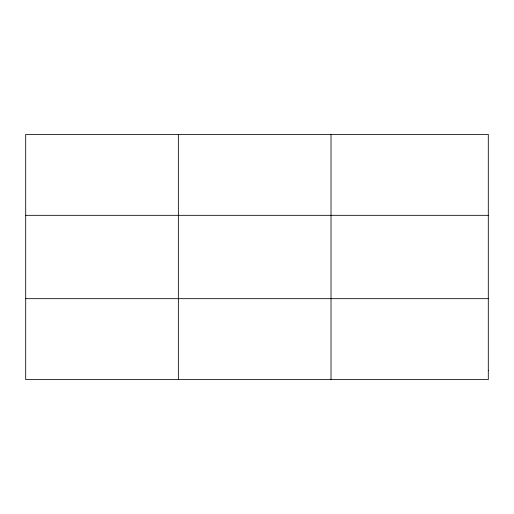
<?xml version="1.0" encoding="UTF-8"?>
<svg xmlns="http://www.w3.org/2000/svg" width="514" height="514" viewBox="0 0 514 514"><rect width="100%" height="100%" fill="white"/><g stroke="black" fill="none" stroke-linecap="round" stroke-linejoin="round"><path stroke-width="0.77" d="M178.358 379.583L178.358 134.417M331.016 379.583L331.016 134.417M25.7 215.321L488.3 215.321M25.7 298.679L488.3 298.679M488.3 370.594L488.3 379.583L25.7 379.583L25.7 134.417L488.3 134.417L488.3 370.594"/></g></svg>
